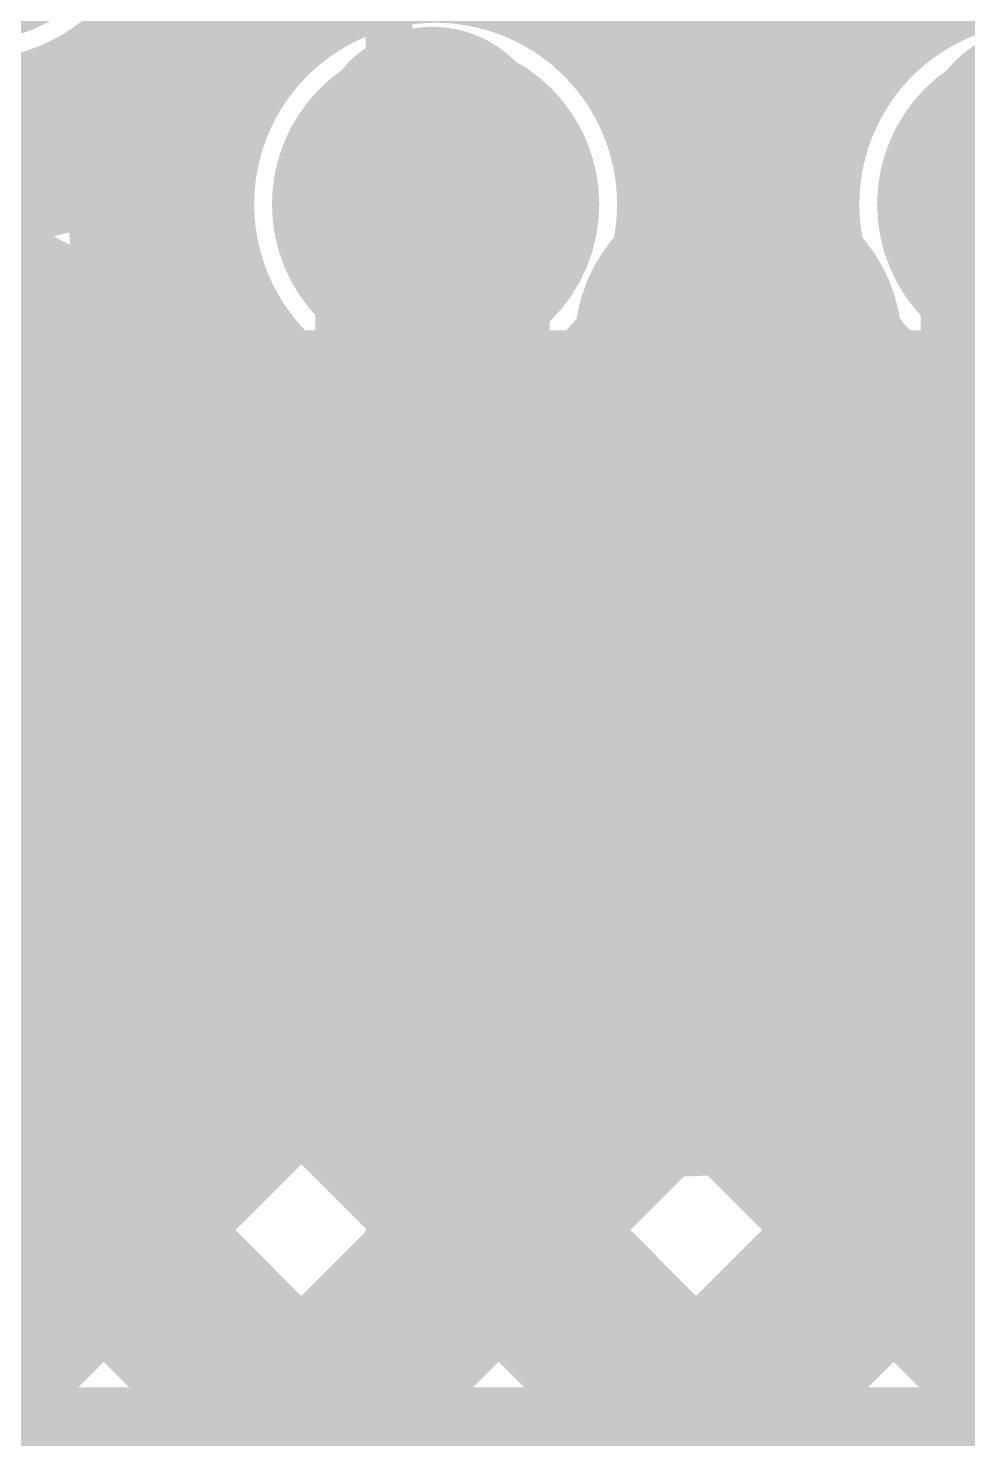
# Model space of a CAD drawing. Header units: millimetres. Extents: x 13 to 259, y -2 to 326.
# Drawn here: x 108.025 to 110.043, y 116.224 to 119.253 of the extents above; entities that cross this region are included whole.
import ezdxf

# ---------------------------------------------------------------- set-up
doc = ezdxf.new("R2010")
doc.units = ezdxf.units.MM
for name, color, linetype in [('BottomLayer', 5, 'Continuous'), ('BottomSolder', 6, 'Continuous'), ('ConnectLayer', 7, 'Continuous'), ('DrillDrawing', 1, 'Continuous'), ('Mechanical13', 56, 'Continuous'), ('Mechanical14', 56, 'Continuous'), ('Mechanical15', 56, 'Continuous'), ('Mechanical2', 216, 'Continuous'), ('MidLayer1', 16, 'Continuous'), ('MidLayer2', 76, 'Continuous'), ('MidLayer3', 90, 'Continuous'), ('MidLayer4', 156, 'Continuous'), ('MidLayer5', 130, 'Continuous'), ('MidLayer6', 216, 'Continuous'), ('MultiLayer', 9, 'Continuous'), ('TopLayer', 1, 'Continuous'), ('TopOverlay', 2, 'Continuous'), ('TopPaste', 8, 'Continuous'), ('TopSolder', 216, 'Continuous')]:
    doc.layers.add(name, color=color, linetype=linetype)

# ---------------------------------------------------------------- blocks, each defined once
blk = doc.blocks.new('CP_16_4_L_62')
at = {"layer": 'Mechanical13', "const_width": 0.1}
blk.add_lwpolyline([(-2, -2), (2, -2)], dxfattribs=at)
at = {"layer": 'Mechanical15', "const_width": 0.05}
blk.add_lwpolyline([(-2.35, -2.35), (2.35, -2.35)], dxfattribs=at)
at = {"layer": 'TopLayer', "const_width": 0.3}
for points in [[(-0.975, -1.55), (-0.975, -2.1)], [(-0.325, -1.55), (-0.325, -2.1)]]:
    blk.add_lwpolyline(points, dxfattribs=at)
at = {"layer": 'TopLayer', "const_width": 0.15}
for points in [[(-1.05, -1.55, 1), (-0.9, -1.55, 1)], [(-0.4, -1.55, 1), (-0.25, -1.55, 1)], [(-1.05, -2.1, 1), (-0.9, -2.1, 1)], [(-0.4, -2.1, 1), (-0.25, -2.1, 1)]]:
    blk.add_lwpolyline(points, format="xyb", close=True, dxfattribs=at)
at = {"layer": 'TopOverlay', "const_width": 0.2}
blk.add_lwpolyline([(-2.15, -2.15), (-1.525, -2.15)], dxfattribs=at)
at = {"layer": 'TopOverlay', "const_width": 0.1}
blk.add_lwpolyline([(-1.575, -2.15, 1), (-1.475, -2.15, 1)], format="xyb", close=True, dxfattribs=at)
at = {"layer": 'TopPaste', "const_width": 0.3}
for points in [[(-0.975, -1.55), (-0.975, -2.1)], [(-0.325, -1.55), (-0.325, -2.1)]]:
    blk.add_lwpolyline(points, dxfattribs=at)
at = {"layer": 'TopPaste', "const_width": 0.15}
for points in [[(-1.05, -1.55, 1), (-0.9, -1.55, 1)], [(-0.4, -1.55, 1), (-0.25, -1.55, 1)], [(-1.05, -2.1, 1), (-0.9, -2.1, 1)], [(-0.4, -2.1, 1), (-0.25, -2.1, 1)]]:
    blk.add_lwpolyline(points, format="xyb", close=True, dxfattribs=at)
at = {"layer": 'TopSolder', "const_width": 0.5032}
for points in [[(-0.975, -1.55), (-0.975, -2.1)], [(-0.325, -1.55), (-0.325, -2.1)], [(0.325, -1.55), (0.325, -2.1)]]:
    blk.add_lwpolyline(points, dxfattribs=at)
at = {"layer": 'TopSolder', "const_width": 0.2516}
for points in [[(-1.1008, -1.55, 1), (-0.8492, -1.55, 1)], [(-0.4508, -1.55, 1), (-0.1992, -1.55, 1)], [(0.1992, -1.55, 1), (0.4508, -1.55, 1)], [(-1.1008, -2.1, 1), (-0.8492, -2.1, 1)], [(-0.4508, -2.1, 1), (-0.1992, -2.1, 1)], [(0.1992, -2.1, 1), (0.4508, -2.1, 1)]]:
    blk.add_lwpolyline(points, format="xyb", close=True, dxfattribs=at)
blk = doc.blocks.new('RESC1005X40N_67')
at = {"layer": 'Mechanical14', "const_width": 0.1}
for points in [[(0.5, 0.25), (-0.5, 0.25)], [(-0.5, 0.25), (-0.5, -0.25)], [(0.5, 0.25), (0.5, -0.25)], [(0.5, -0.25), (-0.5, -0.25)]]:
    blk.add_lwpolyline(points, dxfattribs=at)
at = {"layer": 'Mechanical14', "const_width": 0.05}
for points in [[(-0.525, 0.25, 1), (-0.475, 0.25, 1)], [(-0.525, 0.25, 1), (-0.475, 0.25, 1)], [(0.475, 0.25, 1), (0.525, 0.25, 1)], [(0.475, 0.25, 1), (0.525, 0.25, 1)], [(-0.525, -0.25, 1), (-0.475, -0.25, 1)], [(-0.525, -0.25, 1), (-0.475, -0.25, 1)], [(0.475, -0.25, 1), (0.525, -0.25, 1)], [(0.475, -0.25, 1), (0.525, -0.25, 1)]]:
    blk.add_lwpolyline(points, format="xyb", close=True, dxfattribs=at)
at = {"layer": 'Mechanical15', "const_width": 0.05}
for points in [[(0, 0.5), (0, -0.5)], [(0.91, 0.46), (-0.91, 0.46)], [(-0.91, 0.46), (-0.91, -0.46)], [(0.91, 0.46), (0.91, -0.46)], [(0.5, 0), (-0.5, 0)], [(0.91, -0.46), (-0.91, -0.46)]]:
    blk.add_lwpolyline(points, dxfattribs=at)
at = {"layer": 'Mechanical15'}
for points, const_width in [([(-0.0125, 0.5, 1), (0.0125, 0.5, 1)], 0.025), ([(-0.9225, 0.46, 1), (-0.8975, 0.46, 1)], 0.025), ([(-0.9225, 0.46, 1), (-0.8975, 0.46, 1)], 0.025), ([(0.8975, 0.46, 1), (0.9225, 0.46, 1)], 0.025), ([(0.8975, 0.46, 1), (0.9225, 0.46, 1)], 0.025), ([(0.35, 0, 1), (-0.35, 0, 1)], 0.05), ([(-0.5125, 0, 1), (-0.4875, 0, 1)], 0.025), ([(-0.3625, 0, 1), (-0.3375, 0, 1)], 0.025), ([(0.3375, 0, 1), (0.3625, 0, 1)], 0.025), ([(0.4875, 0, 1), (0.5125, 0, 1)], 0.025), ([(-0.9225, -0.46, 1), (-0.8975, -0.46, 1)], 0.025), ([(-0.9225, -0.46, 1), (-0.8975, -0.46, 1)], 0.025), ([(0.8975, -0.46, 1), (0.9225, -0.46, 1)], 0.025), ([(0.8975, -0.46, 1), (0.9225, -0.46, 1)], 0.025), ([(-0.0125, -0.5, 1), (0.0125, -0.5, 1)], 0.025)]:
    blk.add_lwpolyline(points, format="xyb", close=True, dxfattribs=dict(at, const_width=const_width))
at = {"layer": 'TopLayer'}
for points in [[(-0.18, -0.31), (-0.18, 0.31), (-0.76, -0.31), (-0.76, 0.31)], [(0.76, -0.31), (0.76, 0.31), (0.18, -0.31), (0.18, 0.31)]]:
    blk.add_solid(points, dxfattribs=at)
at = {"layer": 'TopPaste'}
for points in [[(-0.18, -0.31), (-0.18, 0.31), (-0.76, -0.31), (-0.76, 0.31)], [(0.76, -0.31), (0.76, 0.31), (0.18, -0.31), (0.18, 0.31)]]:
    blk.add_solid(points, dxfattribs=at)
at = {"layer": 'TopSolder'}
for points in [[(-0.0784, -0.4116), (-0.0784, 0.4116), (-0.8616, -0.4116), (-0.8616, 0.4116)], [(0.8616, -0.4116), (0.8616, 0.4116), (0.0784, -0.4116), (0.0784, 0.4116)]]:
    blk.add_solid(points, dxfattribs=at)
blk = doc.blocks.new('CAPC1005X55N_102')
at = {"layer": 'Mechanical14', "const_width": 0.1}
for points in [[(-0.5249, -0.2749), (-0.5249, 0.2751)], [(-0.5249, 0.2751), (0.5251, 0.2751)], [(0.5251, -0.2749), (0.5251, 0.2751)], [(-0.5249, -0.2749), (0.5251, -0.2749)]]:
    blk.add_lwpolyline(points, dxfattribs=at)
at = {"layer": 'Mechanical14', "const_width": 0.05}
for points in [[(-0.5499, 0.2751, 1), (-0.5, 0.2751, 1)], [(-0.5499, 0.2751, 1), (-0.5, 0.2751, 1)], [(0.5001, 0.2751, 1), (0.55, 0.2751, 1)], [(0.5001, 0.2751, 1), (0.55, 0.2751, 1)], [(-0.5499, -0.2749, 1), (-0.5, -0.2749, 1)], [(-0.5499, -0.2749, 1), (-0.5, -0.2749, 1)], [(0.5001, -0.2749, 1), (0.55, -0.2749, 1)], [(0.5001, -0.2749, 1), (0.55, -0.2749, 1)]]:
    blk.add_lwpolyline(points, format="xyb", close=True, dxfattribs=at)
at = {"layer": 'Mechanical15', "const_width": 0.05}
for points in [[(0, -0.5), (0, 0.5)], [(-0.91, -0.46), (-0.91, 0.46)], [(-0.91, 0.46), (0.91, 0.46)], [(0.91, -0.46), (0.91, 0.46)], [(-0.5, 0), (0.5, 0)], [(-0.91, -0.46), (0.91, -0.46)]]:
    blk.add_lwpolyline(points, dxfattribs=at)
at = {"layer": 'Mechanical15', "const_width": 0.025}
for points in [[(-0.0125, 0.5, 1), (0.0125, 0.5, 1)], [(-0.9225, 0.46, 1), (-0.8975, 0.46, 1)], [(-0.9225, 0.46, 1), (-0.8975, 0.46, 1)], [(0.8975, 0.46, 1), (0.9225, 0.46, 1)], [(0.8975, 0.46, 1), (0.9225, 0.46, 1)], [(-0.5125, 0, 1), (-0.4875, 0, 1)], [(0.4875, 0, 1), (0.5125, 0, 1)], [(-0.9225, -0.46, 1), (-0.8975, -0.46, 1)], [(-0.9225, -0.46, 1), (-0.8975, -0.46, 1)], [(0.8975, -0.46, 1), (0.9225, -0.46, 1)], [(0.8975, -0.46, 1), (0.9225, -0.46, 1)], [(-0.0125, -0.5, 1), (0.0125, -0.5, 1)]]:
    blk.add_lwpolyline(points, format="xyb", close=True, dxfattribs=at)
at = {"layer": 'TopLayer'}
for points in [[(-0.76, -0.31), (-0.14, -0.31), (-0.76, 0.31), (-0.14, 0.31)], [(0.14, -0.31), (0.76, -0.31), (0.14, 0.31), (0.76, 0.31)]]:
    blk.add_solid(points, dxfattribs=at)
at = {"layer": 'TopPaste'}
for points in [[(-0.76, -0.31), (-0.14, -0.31), (-0.76, 0.31), (-0.14, 0.31)], [(0.14, -0.31), (0.76, -0.31), (0.14, 0.31), (0.76, 0.31)]]:
    blk.add_solid(points, dxfattribs=at)
at = {"layer": 'TopSolder'}
for points in [[(-0.8616, -0.4116), (-0.0384, -0.4116), (-0.8616, 0.4116), (-0.0384, 0.4116)], [(0.0384, -0.4116), (0.8616, -0.4116), (0.0384, 0.4116), (0.8616, 0.4116)]]:
    blk.add_solid(points, dxfattribs=at)

msp = doc.modelspace()

# ---------------------------------------------------------------- linework, layer by layer
at = {"layer": 'BottomLayer', "const_width": 0.25}
for points in [[(108.775, 118.875, 1), (109.025, 118.875, 1)], [(110.075, 118.875, 1), (110.325, 118.875, 1)], [(109.425, 118.575, 1), (109.675, 118.575, 1)], [(109.3154, 117.5774, 1), (109.5654, 117.5774, 1)], [(108.1598, 117.552, 1), (108.4098, 117.552, 1)]]:
    msp.add_lwpolyline(points, format="xyb", close=True, dxfattribs=at)
at = {"layer": 'BottomSolder', "const_width": 0.3516}
for points in [[(107.7242, 119.575, 1), (108.0758, 119.575, 1)], [(108.7242, 118.875, 1), (109.0758, 118.875, 1)], [(110.0242, 118.875, 1), (110.3758, 118.875, 1)], [(109.3742, 118.575, 1), (109.7258, 118.575, 1)], [(109.2646, 117.5774, 1), (109.6162, 117.5774, 1)], [(110.1646, 117.5774, 1), (110.5162, 117.5774, 1)], [(108.109, 117.552, 1), (108.4606, 117.552, 1)]]:
    msp.add_lwpolyline(points, format="xyb", close=True, dxfattribs=at)
at = {"layer": 'ConnectLayer', "const_width": 0.4}
for points in [[(102.1676, 124.3889), (108.4336, 118.1229)], [(101.9336, 122.0773), (109.2833, 114.7277)], [(109.2005, 119.3828), (111.2652, 121.4475)], [(109.2005, 119.3828), (111.1142, 121.2966)], [(109.2005, 119.3828), (110.5738, 120.7561)], [(108.7824, 120.3198), (109.7966, 119.3055)], [(108.7824, 120.3198), (109.7966, 119.3055)], [(109.1733, 119.9288), (109.7966, 119.3055)], [(108.7303, 119.4401), (109.0791, 119.7888)], [(109.6104, 119.4917), (109.7966, 119.3055)], [(107.2476, 119.3089), (108.4336, 118.1229)], [(108.2808, 119.1243), (108.3411, 119.064)], [(108.2808, 119.1243), (108.3411, 119.064)], [(108.2808, 119.1243), (108.3411, 119.064)], [(108.25, 119.1), (108.3546, 119.1)], [(107.5066, 119.05), (108.4336, 118.1229)], [(106.9996, 118.0304), (107.9569, 118.9878)], [(106.9996, 118.0304), (107.9569, 118.9878)], [(107.7904, 118.8213), (107.9569, 118.9878)], [(109.4876, 118.8214), (109.6146, 118.9484)], [(109.4876, 118.8214), (109.6146, 118.9484)], [(109.4876, 118.8214), (109.6146, 118.9484)], [(102.0897, 108.0294), (112.8656, 118.8053)], [(102.0897, 108.0294), (112.8374, 118.7771)], [(107.7859, 118.7707), (108.3336, 118.223)], [(109.4811, 118.7725), (109.7161, 118.5375)], [(109.4811, 118.7725), (109.7161, 118.5375)], [(109.4811, 118.7725), (109.7161, 118.5375)], [(107.7743, 117.9566), (108.3923, 118.5746)], [(107.7743, 117.9566), (108.3923, 118.5746)], [(107.7743, 117.9566), (108.3923, 118.5746)], [(104.2061, 114.3884), (108.3782, 118.5605)], [(108.25, 118.56), (108.3546, 118.56)], [(106.3739, 118.4856), (112.0534, 112.8061)], [(108.46, 118.3495), (108.46, 118.4819)], [(109.34, 118.1672), (109.34, 118.4819)], [(109.76, 118.175), (109.76, 118.4819)], [(109.8626, 118.3911), (110.1264, 118.1272)], [(109.8626, 118.3911), (110.1264, 118.1272)], [(108.2517, 118.1411), (108.46, 118.3495)], [(108.8214, 117.3067), (109.8886, 118.3739)], [(108.8214, 117.3067), (109.8886, 118.3739)], [(109.089, 118.3161), (109.7549, 117.6502)], [(109.089, 118.3161), (109.7549, 117.6502)], [(108.6674, 118.0012), (108.9536, 118.2875)], [(108.6674, 118.0012), (108.9536, 118.2875)], [(108.6674, 118.0012), (108.9536, 118.2874)], [(108.9876, 117.4729), (109.76, 118.2453)], [(110.0265, 118.2271), (110.1264, 118.1272)], [(105.9497, 118.0613), (109.2833, 114.7277)], [(109.3302, 118.0749), (109.7549, 117.6502)], [(105.9749, 118.0361), (109.2833, 114.7277)], [(108.8739, 117.5188), (109.2112, 117.8561)], [(108.8558, 117.7008), (112.025, 114.5316)], [(108.8558, 117.7008), (111.56, 114.9965)], [(108.9558, 117.6007), (109.0837, 117.4729)], [(108.8695, 117.4729), (109.7598, 117.4729)], [(101.4295, 109.0662), (109.7744, 117.4111)], [(101.4295, 109.0662), (109.7744, 117.4111)], [(108.8214, 117.3067), (108.8872, 117.3725)], [(101.1011, 110.4349), (107.8357, 117.1695)], [(101.1011, 110.4349), (107.8357, 117.1695)], [(104.3033, 113.6371), (107.8357, 117.1695)], [(107.5053, 113.445), (111.214, 117.1537)], [(107.7429, 117.1166), (114.5453, 110.3142)], [(107.7429, 117.1166), (114.5453, 110.3142)], [(108.6326, 117.0754), (118.4833, 107.2248)], [(108.6326, 117.0754), (111.56, 114.148)], [(108.6326, 117.0754), (112.1839, 113.5241)], [(101.7983, 110.2836), (108.5301, 117.0154)], [(101.7983, 110.2836), (108.5301, 117.0154)], [(101.8174, 108.6056), (110.2131, 117.0013)], [(101.8174, 108.6056), (110.2131, 117.0013)], [(104.145, 112.6303), (108.5301, 117.0154)], [(104.1822, 111.8189), (109.3566, 116.9934)], [(107.2026, 113.9908), (110.2131, 117.0013)], [(109.5574, 116.9991), (110.4348, 116.1218)]]:
    msp.add_lwpolyline(points, dxfattribs=at)
for points in [[(109.8684, 119.7909, -1.533439), (109.1049, 120.5544)], [(108.49, 119.575, -1.769757), (107.6242, 120.0966)], [(108.49, 119.575, -0.858477), (107.3371, 119.3984)], [(108.49, 119.575, -0.23832), (108.25, 119.1)], [(108.3546, 119.1, -0.635279), (109.4216, 119.1509)], [(108.7303, 119.4401, -0.5025), (109.49, 118.875)], [(109.76, 118.4819, -1.451958), (110.79, 118.875)], [(109.6785, 119.1509, -0.268853), (110.1802, 119.4647)], [(108.46, 118.4819, -0.34433), (108.4122, 119.2069)], [(108.3517, 119.1954, -0.270952), (107.7906, 118.9952)], [(109.4216, 119.1509, -0.110183), (109.6785, 119.1509)], [(108.25, 118.56, -0.368189), (107.7169, 119.0142)], [(108.25, 118.56, -0.368189), (107.7169, 119.0142)], [(109.49, 118.875, -0.184325), (109.34, 118.4819)], [(109.0285, 118.2992, -0.317819), (108.4, 118.5619)], [(110.7001, 118.5619, -0.317818), (110.0716, 118.2992)], [(109.1868, 118.1101, -0.105648), (109.0285, 118.2992)], [(110.0716, 118.2992, -0.16135), (109.8037, 118.0423)], [(109.34, 118.1672, -0.198912), (109.2112, 117.8561)], [(109.34, 118.1672, -0.198912), (109.2112, 117.8561)], [(109.843, 117.9178, -0.157353), (109.76, 118.175)], [(109.843, 117.9178, -0.157353), (109.76, 118.175)], [(109.8904, 117.959, -0.698284), (110.9304, 117.5774)], [(108.8653, 117.4461, -9.840964), (108.86, 117.6834)], [(107.8148, 117.9087, -0.718623), (108.8748, 117.552)], [(107.8148, 117.9087, -0.718623), (108.8748, 117.552)], [(107.8148, 117.9087, -0.219786), (108.2517, 118.1411)], [(108.86, 117.6834, -0.240964), (109.1868, 118.1101)], [(109.8037, 118.0423, -0.051102), (109.8904, 117.959)], [(109.7598, 117.4729, -0.188698), (109.843, 117.8947)], [(109.4783, 117.5447, -0.614529), (109.3917, 117.5663)], [(110.9304, 117.5774, -0.698284), (109.8904, 117.1958)], [(108.8748, 117.552, -0.718623), (107.8148, 117.1954)], [(108.8748, 117.552, -0.718623), (107.8148, 117.1954)], [(109.8904, 117.1958, -0.617855), (108.8653, 117.4461)]]:
    msp.add_lwpolyline(points, format="xyb", dxfattribs=at)
at = {"layer": 'ConnectLayer'}
for points, const_width in [([(109.49, 118.875, 1), (108.31, 118.875, 1)], 0.4), ([(109.49, 118.875, 1), (108.31, 118.875, 1)], 0.4), ([(108.6303, 119.4401, 1), (108.8303, 119.4401, 1)], 0.2), ([(108.6303, 119.4401, 1), (108.8303, 119.4401, 1)], 0.2), ([(110.79, 118.875, 1), (109.61, 118.875, 1)], 0.4), ([(110.79, 118.875, 1), (109.61, 118.875, 1)], 0.4), ([(109.1005, 119.3828, 1), (109.3005, 119.3828, 1)], 0.2), ([(109.1005, 119.3828, 1), (109.3005, 119.3828, 1)], 0.2), ([(109.1005, 119.3828, 1), (109.3005, 119.3828, 1)], 0.2), ([(109.6966, 119.3055, 1), (109.8966, 119.3055, 1)], 0.2), ([(109.6966, 119.3055, 1), (109.8966, 119.3055, 1)], 0.2), ([(109.6966, 119.3055, 1), (109.8966, 119.3055, 1)], 0.2), ([(109.6966, 119.3055, 1), (109.8966, 119.3055, 1)], 0.2), ([(108.3122, 119.2069, 1), (108.5122, 119.2069, 1)], 0.2), ([(108.2517, 119.1954, 1), (108.4517, 119.1954, 1)], 0.2), ([(109.3216, 119.1509, 1), (109.5216, 119.1509, 1)], 0.2), ([(109.3216, 119.1509, 1), (109.5216, 119.1509, 1)], 0.2), ([(109.5785, 119.1509, 1), (109.7785, 119.1509, 1)], 0.2), ([(109.5785, 119.1509, 1), (109.7785, 119.1509, 1)], 0.2), ([(108.1808, 119.1243, 1), (108.3808, 119.1243, 1)], 0.2), ([(108.1808, 119.1243, 1), (108.3808, 119.1243, 1)], 0.2), ([(108.1808, 119.1243, 1), (108.3808, 119.1243, 1)], 0.2), ([(108.15, 119.1, 1), (108.35, 119.1, 1)], 0.2), ([(108.15, 119.1, 1), (108.35, 119.1, 1)], 0.2), ([(108.2546, 119.1, 1), (108.4546, 119.1, 1)], 0.2), ([(108.2546, 119.1, 1), (108.4546, 119.1, 1)], 0.2), ([(108.2411, 119.064, 1), (108.4411, 119.064, 1)], 0.2), ([(108.2411, 119.064, 1), (108.4411, 119.064, 1)], 0.2), ([(108.2411, 119.064, 1), (108.4411, 119.064, 1)], 0.2), ([(107.8569, 118.9878, 1), (108.0569, 118.9878, 1)], 0.2), ([(107.8569, 118.9878, 1), (108.0569, 118.9878, 1)], 0.2), ([(107.8569, 118.9878, 1), (108.0569, 118.9878, 1)], 0.2), ([(109.5146, 118.9484, 1), (109.7146, 118.9484, 1)], 0.2), ([(109.5146, 118.9484, 1), (109.7146, 118.9484, 1)], 0.2), ([(109.5146, 118.9484, 1), (109.7146, 118.9484, 1)], 0.2), ([(108.21, 118.875, 1), (108.41, 118.875, 1)], 0.2), ([(108.21, 118.875, 1), (108.41, 118.875, 1)], 0.2), ([(109.39, 118.875, 1), (109.59, 118.875, 1)], 0.2), ([(109.39, 118.875, 1), (109.59, 118.875, 1)], 0.2), ([(109.39, 118.875, 1), (109.59, 118.875, 1)], 0.2), ([(109.39, 118.875, 1), (109.59, 118.875, 1)], 0.2), ([(109.51, 118.875, 1), (109.71, 118.875, 1)], 0.2), ([(109.51, 118.875, 1), (109.71, 118.875, 1)], 0.2), ([(109.3876, 118.8214, 1), (109.5876, 118.8214, 1)], 0.2), ([(109.3876, 118.8214, 1), (109.5876, 118.8214, 1)], 0.2), ([(109.3876, 118.8214, 1), (109.5876, 118.8214, 1)], 0.2), ([(109.3811, 118.7725, 1), (109.5811, 118.7725, 1)], 0.2), ([(109.3811, 118.7725, 1), (109.5811, 118.7725, 1)], 0.2), ([(109.3811, 118.7725, 1), (109.5811, 118.7725, 1)], 0.2), ([(108.2923, 118.5746, 1), (108.4923, 118.5746, 1)], 0.2), ([(108.2923, 118.5746, 1), (108.4923, 118.5746, 1)], 0.2), ([(108.2923, 118.5746, 1), (108.4923, 118.5746, 1)], 0.2), ([(108.3, 118.5619, 1), (108.5, 118.5619, 1)], 0.2), ([(108.15, 118.56, 1), (108.35, 118.56, 1)], 0.2), ([(108.15, 118.56, 1), (108.35, 118.56, 1)], 0.2), ([(108.15, 118.56, 1), (108.35, 118.56, 1)], 0.2), ([(108.2546, 118.56, 1), (108.4546, 118.56, 1)], 0.2), ([(108.2782, 118.5605, 1), (108.4782, 118.5605, 1)], 0.2), ([(109.6161, 118.5375, 1), (109.8161, 118.5375, 1)], 0.2), ([(109.6161, 118.5375, 1), (109.8161, 118.5375, 1)], 0.2), ([(109.6161, 118.5375, 1), (109.8161, 118.5375, 1)], 0.2), ([(108.36, 118.4819, 1), (108.56, 118.4819, 1)], 0.2), ([(108.36, 118.4819, 1), (108.56, 118.4819, 1)], 0.2), ([(109.24, 118.4819, 1), (109.44, 118.4819, 1)], 0.2), ([(109.24, 118.4819, 1), (109.44, 118.4819, 1)], 0.2), ([(109.66, 118.4819, 1), (109.86, 118.4819, 1)], 0.2), ([(109.66, 118.4819, 1), (109.86, 118.4819, 1)], 0.2), ([(109.7626, 118.3911, 1), (109.9626, 118.3911, 1)], 0.2), ([(109.7626, 118.3911, 1), (109.9626, 118.3911, 1)], 0.2), ([(108.36, 118.3495, 1), (108.56, 118.3495, 1)], 0.2), ([(108.36, 118.3495, 1), (108.56, 118.3495, 1)], 0.2), ([(109.7886, 118.3739, 1), (109.9886, 118.3739, 1)], 0.2), ([(109.7886, 118.3739, 1), (109.9886, 118.3739, 1)], 0.2), ([(108.9285, 118.2992, 1), (109.1285, 118.2992, 1)], 0.2), ([(108.9285, 118.2992, 1), (109.1285, 118.2992, 1)], 0.2), ([(108.989, 118.3161, 1), (109.189, 118.3161, 1)], 0.2), ([(108.989, 118.3161, 1), (109.189, 118.3161, 1)], 0.2), ([(109.9716, 118.2992, 1), (110.1716, 118.2992, 1)], 0.2), ([(109.9716, 118.2992, 1), (110.1716, 118.2992, 1)], 0.2), ([(108.8536, 118.2875, 1), (109.0536, 118.2875, 1)], 0.2), ([(108.8536, 118.2875, 1), (109.0536, 118.2875, 1)], 0.2), ([(108.8536, 118.2874, 1), (109.0536, 118.2874, 1)], 0.2), ([(109.66, 118.2453, 1), (109.86, 118.2453, 1)], 0.2), ([(108.2336, 118.223, 1), (108.4336, 118.223, 1)], 0.2), ([(109.9265, 118.2271, 1), (110.1265, 118.2271, 1)], 0.2), ([(109.24, 118.1672, 1), (109.44, 118.1672, 1)], 0.2), ([(109.24, 118.1672, 1), (109.44, 118.1672, 1)], 0.2), ([(109.24, 118.1672, 1), (109.44, 118.1672, 1)], 0.2), ([(110.9304, 117.5774, 1), (109.7504, 117.5774, 1)], 0.4), ([(110.9304, 117.5774, 1), (109.7504, 117.5774, 1)], 0.4), ([(109.66, 118.175, 1), (109.86, 118.175, 1)], 0.2), ([(109.66, 118.175, 1), (109.86, 118.175, 1)], 0.2), ([(109.66, 118.175, 1), (109.86, 118.175, 1)], 0.2), ([(108.1517, 118.1411, 1), (108.3517, 118.1411, 1)], 0.2), ([(108.1517, 118.1411, 1), (108.3517, 118.1411, 1)], 0.2), ([(108.3336, 118.1229, 1), (108.5336, 118.1229, 1)], 0.2), ([(108.3336, 118.1229, 1), (108.5336, 118.1229, 1)], 0.2), ([(108.3336, 118.1229, 1), (108.5336, 118.1229, 1)], 0.2), ([(109.0868, 118.1101, 1), (109.2868, 118.1101, 1)], 0.2), ([(109.0868, 118.1101, 1), (109.2868, 118.1101, 1)], 0.2), ([(110.0264, 118.1272, 1), (110.2264, 118.1272, 1)], 0.2), ([(110.0264, 118.1272, 1), (110.2264, 118.1272, 1)], 0.2), ([(110.0264, 118.1272, 1), (110.2264, 118.1272, 1)], 0.2), ([(109.2302, 118.0749, 1), (109.4302, 118.0749, 1)], 0.2), ([(109.7037, 118.0423, 1), (109.9037, 118.0423, 1)], 0.2), ([(109.7037, 118.0423, 1), (109.9037, 118.0423, 1)], 0.2), ([(108.5674, 118.0012, 1), (108.7674, 118.0012, 1)], 0.2), ([(108.5674, 118.0012, 1), (108.7674, 118.0012, 1)], 0.2), ([(108.5674, 118.0012, 1), (108.7674, 118.0012, 1)], 0.2), ([(109.7904, 117.959, 1), (109.9904, 117.959, 1)], 0.2), ([(109.7904, 117.959, 1), (109.9904, 117.959, 1)], 0.2), ([(109.743, 117.9178, 1), (109.943, 117.9178, 1)], 0.2), ([(109.743, 117.9178, 1), (109.943, 117.9178, 1)], 0.2), ([(109.743, 117.8947, 1), (109.943, 117.8947, 1)], 0.2), ([(109.1112, 117.8561, 1), (109.3112, 117.8561, 1)], 0.2), ([(109.1112, 117.8561, 1), (109.3112, 117.8561, 1)], 0.2), ([(109.1112, 117.8561, 1), (109.3112, 117.8561, 1)], 0.2), ([(108.7558, 117.7008, 1), (108.9558, 117.7008, 1)], 0.2), ([(108.7558, 117.7008, 1), (108.9558, 117.7008, 1)], 0.2), ([(108.76, 117.6834, 1), (108.96, 117.6834, 1)], 0.2), ([(108.76, 117.6834, 1), (108.96, 117.6834, 1)], 0.2), ([(109.6549, 117.6502, 1), (109.8549, 117.6502, 1)], 0.2), ([(109.6549, 117.6502, 1), (109.8549, 117.6502, 1)], 0.2), ([(109.6549, 117.6502, 1), (109.8549, 117.6502, 1)], 0.2), ([(108.8558, 117.6007, 1), (109.0558, 117.6007, 1)], 0.2), ([(109.2917, 117.5663, 1), (109.4917, 117.5663, 1)], 0.2), ([(109.6504, 117.5774, 1), (109.8504, 117.5774, 1)], 0.2), ([(109.6504, 117.5774, 1), (109.8504, 117.5774, 1)], 0.2), ([(108.7748, 117.552, 1), (108.9748, 117.552, 1)], 0.2), ([(108.7748, 117.552, 1), (108.9748, 117.552, 1)], 0.2), ([(108.7748, 117.552, 1), (108.9748, 117.552, 1)], 0.2), ([(108.7748, 117.552, 1), (108.9748, 117.552, 1)], 0.2), ([(109.3783, 117.5447, 1), (109.5783, 117.5447, 1)], 0.2), ([(108.7739, 117.5188, 1), (108.9739, 117.5188, 1)], 0.2), ([(108.7695, 117.4729, 1), (108.9695, 117.4729, 1)], 0.2), ([(108.8876, 117.4729, 1), (109.0876, 117.4729, 1)], 0.2), ([(108.9837, 117.4729, 1), (109.1837, 117.4729, 1)], 0.2), ([(109.6598, 117.4729, 1), (109.8598, 117.4729, 1)], 0.2), ([(109.6598, 117.4729, 1), (109.8598, 117.4729, 1)], 0.2), ([(108.7653, 117.4461, 1), (108.9653, 117.4461, 1)], 0.2), ([(108.7653, 117.4461, 1), (108.9653, 117.4461, 1)], 0.2), ([(109.6744, 117.4111, 1), (109.8744, 117.4111, 1)], 0.2), ([(109.6744, 117.4111, 1), (109.8744, 117.4111, 1)], 0.2), ([(108.7872, 117.3725, 1), (108.9872, 117.3725, 1)], 0.2), ([(108.7214, 117.3067, 1), (108.9214, 117.3067, 1)], 0.2), ([(108.7214, 117.3067, 1), (108.9214, 117.3067, 1)], 0.2), ([(108.7214, 117.3067, 1), (108.9214, 117.3067, 1)], 0.2), ([(107.7357, 117.1695, 1), (107.9357, 117.1695, 1)], 0.2), ([(107.7357, 117.1695, 1), (107.9357, 117.1695, 1)], 0.2), ([(107.7357, 117.1695, 1), (107.9357, 117.1695, 1)], 0.2), ([(109.7904, 117.1958, 1), (109.9904, 117.1958, 1)], 0.2), ([(109.7904, 117.1958, 1), (109.9904, 117.1958, 1)], 0.2), ([(108.5326, 117.0754, 1), (108.7326, 117.0754, 1)], 0.2), ([(108.5326, 117.0754, 1), (108.7326, 117.0754, 1)], 0.2), ([(108.5326, 117.0754, 1), (108.7326, 117.0754, 1)], 0.2), ([(108.4301, 117.0154, 1), (108.6301, 117.0154, 1)], 0.2), ([(108.4301, 117.0154, 1), (108.6301, 117.0154, 1)], 0.2), ([(108.4301, 117.0154, 1), (108.6301, 117.0154, 1)], 0.2), ([(109.2566, 116.9934, 1), (109.4566, 116.9934, 1)], 0.2), ([(109.4574, 116.9991, 1), (109.6574, 116.9991, 1)], 0.2), ([(110.1131, 117.0013, 1), (110.3131, 117.0013, 1)], 0.2), ([(110.1131, 117.0013, 1), (110.3131, 117.0013, 1)], 0.2), ([(110.1131, 117.0013, 1), (110.3131, 117.0013, 1)], 0.2)]:
    msp.add_lwpolyline(points, format="xyb", close=True, dxfattribs=dict(at, const_width=const_width))
at = {"layer": 'DrillDrawing', "const_width": 0.0508}
for points in [[(108.773, 119.002), (108.773, 119.129)], [(108.773, 119.129), (109.027, 119.129)], [(109.027, 119.002), (109.027, 119.129)], [(108.646, 118.748), (108.646, 119.002)], [(108.646, 119.002), (108.773, 119.002)], [(109.027, 119.002), (109.154, 119.002)], [(109.154, 118.748), (109.154, 119.002)], [(109.946, 118.748), (109.946, 119.002)], [(109.946, 119.002), (110.073, 119.002)], [(109.423, 118.702), (109.423, 118.829)], [(109.423, 118.829), (109.677, 118.829)], [(109.677, 118.702), (109.677, 118.829)], [(108.646, 118.748), (108.773, 118.748)], [(108.773, 118.621), (108.773, 118.748)], [(109.027, 118.748), (109.154, 118.748)], [(109.027, 118.621), (109.027, 118.748)], [(109.946, 118.748), (110.073, 118.748)], [(109.296, 118.448), (109.296, 118.702)], [(109.296, 118.702), (109.423, 118.702)], [(109.677, 118.702), (109.804, 118.702)], [(109.804, 118.448), (109.804, 118.702)], [(108.773, 118.621), (109.027, 118.621)], [(109.296, 118.448), (109.423, 118.448)], [(109.423, 118.321), (109.423, 118.448)], [(109.677, 118.448), (109.804, 118.448)], [(109.677, 118.321), (109.677, 118.448)], [(109.423, 118.321), (109.677, 118.321)], [(109.3134, 117.7044), (109.3134, 117.8314)], [(109.3134, 117.8314), (109.5674, 117.8314)], [(109.5674, 117.7044), (109.5674, 117.8314)], [(108.1578, 117.679), (108.1578, 117.806)], [(108.1578, 117.806), (108.4118, 117.806)], [(108.4118, 117.679), (108.4118, 117.806)], [(108.0308, 117.425), (108.0308, 117.679)], [(108.0308, 117.679), (108.1578, 117.679)], [(108.4118, 117.679), (108.5388, 117.679)], [(108.5388, 117.425), (108.5388, 117.679)], [(109.1864, 117.4504), (109.1864, 117.7044)], [(109.1864, 117.7044), (109.3134, 117.7044)], [(109.5674, 117.7044), (109.6944, 117.7044)], [(109.6944, 117.4504), (109.6944, 117.7044)], [(109.1864, 117.4504), (109.3134, 117.4504)], [(109.3134, 117.3234), (109.3134, 117.4504)], [(109.5674, 117.4504), (109.6944, 117.4504)], [(109.5674, 117.3234), (109.5674, 117.4504)], [(108.0308, 117.425), (108.1578, 117.425)], [(108.1578, 117.298), (108.1578, 117.425)], [(108.4118, 117.425), (108.5388, 117.425)], [(108.4118, 117.298), (108.4118, 117.425)], [(109.3134, 117.3234), (109.5674, 117.3234)], [(108.1578, 117.298), (108.4118, 117.298)]]:
    msp.add_lwpolyline(points, dxfattribs=at)
at = {"layer": 'DrillDrawing', "const_width": 0.0254}
for points in [[(108.7603, 119.129, 1), (108.7857, 119.129, 1)], [(108.7603, 119.129, 1), (108.7857, 119.129, 1)], [(109.0143, 119.129, 1), (109.0397, 119.129, 1)], [(109.0143, 119.129, 1), (109.0397, 119.129, 1)], [(108.6333, 119.002, 1), (108.6587, 119.002, 1)], [(108.6333, 119.002, 1), (108.6587, 119.002, 1)], [(108.7603, 119.002, 1), (108.7857, 119.002, 1)], [(108.7603, 119.002, 1), (108.7857, 119.002, 1)], [(109.0143, 119.002, 1), (109.0397, 119.002, 1)], [(109.0143, 119.002, 1), (109.0397, 119.002, 1)], [(109.1413, 119.002, 1), (109.1667, 119.002, 1)], [(109.1413, 119.002, 1), (109.1667, 119.002, 1)], [(109.9333, 119.002, 1), (109.9587, 119.002, 1)], [(109.9333, 119.002, 1), (109.9587, 119.002, 1)], [(109.4103, 118.829, 1), (109.4357, 118.829, 1)], [(109.4103, 118.829, 1), (109.4357, 118.829, 1)], [(109.6643, 118.829, 1), (109.6897, 118.829, 1)], [(109.6643, 118.829, 1), (109.6897, 118.829, 1)], [(108.6333, 118.748, 1), (108.6587, 118.748, 1)], [(108.6333, 118.748, 1), (108.6587, 118.748, 1)], [(108.7603, 118.748, 1), (108.7857, 118.748, 1)], [(108.7603, 118.748, 1), (108.7857, 118.748, 1)], [(109.0143, 118.748, 1), (109.0397, 118.748, 1)], [(109.0143, 118.748, 1), (109.0397, 118.748, 1)], [(109.1413, 118.748, 1), (109.1667, 118.748, 1)], [(109.1413, 118.748, 1), (109.1667, 118.748, 1)], [(109.9333, 118.748, 1), (109.9587, 118.748, 1)], [(109.9333, 118.748, 1), (109.9587, 118.748, 1)], [(109.2833, 118.702, 1), (109.3087, 118.702, 1)], [(109.2833, 118.702, 1), (109.3087, 118.702, 1)], [(109.4103, 118.702, 1), (109.4357, 118.702, 1)], [(109.4103, 118.702, 1), (109.4357, 118.702, 1)], [(109.6643, 118.702, 1), (109.6897, 118.702, 1)], [(109.6643, 118.702, 1), (109.6897, 118.702, 1)], [(109.7913, 118.702, 1), (109.8167, 118.702, 1)], [(109.7913, 118.702, 1), (109.8167, 118.702, 1)], [(108.7603, 118.621, 1), (108.7857, 118.621, 1)], [(108.7603, 118.621, 1), (108.7857, 118.621, 1)], [(109.0143, 118.621, 1), (109.0397, 118.621, 1)], [(109.0143, 118.621, 1), (109.0397, 118.621, 1)], [(109.2833, 118.448, 1), (109.3087, 118.448, 1)], [(109.2833, 118.448, 1), (109.3087, 118.448, 1)], [(109.4103, 118.448, 1), (109.4357, 118.448, 1)], [(109.4103, 118.448, 1), (109.4357, 118.448, 1)], [(109.6643, 118.448, 1), (109.6897, 118.448, 1)], [(109.6643, 118.448, 1), (109.6897, 118.448, 1)], [(109.7913, 118.448, 1), (109.8167, 118.448, 1)], [(109.7913, 118.448, 1), (109.8167, 118.448, 1)], [(109.4103, 118.321, 1), (109.4357, 118.321, 1)], [(109.4103, 118.321, 1), (109.4357, 118.321, 1)], [(109.6643, 118.321, 1), (109.6897, 118.321, 1)], [(109.6643, 118.321, 1), (109.6897, 118.321, 1)], [(109.3007, 117.8314, 1), (109.3261, 117.8314, 1)], [(109.3007, 117.8314, 1), (109.3261, 117.8314, 1)], [(109.5547, 117.8314, 1), (109.5801, 117.8314, 1)], [(109.5547, 117.8314, 1), (109.5801, 117.8314, 1)], [(108.1451, 117.806, 1), (108.1705, 117.806, 1)], [(108.1451, 117.806, 1), (108.1705, 117.806, 1)], [(108.3991, 117.806, 1), (108.4245, 117.806, 1)], [(108.3991, 117.806, 1), (108.4245, 117.806, 1)], [(108.0181, 117.679, 1), (108.0435, 117.679, 1)], [(108.0181, 117.679, 1), (108.0435, 117.679, 1)], [(108.1451, 117.679, 1), (108.1705, 117.679, 1)], [(108.1451, 117.679, 1), (108.1705, 117.679, 1)], [(108.3991, 117.679, 1), (108.4245, 117.679, 1)], [(108.3991, 117.679, 1), (108.4245, 117.679, 1)], [(108.5261, 117.679, 1), (108.5515, 117.679, 1)], [(108.5261, 117.679, 1), (108.5515, 117.679, 1)], [(109.1737, 117.7044, 1), (109.1991, 117.7044, 1)], [(109.1737, 117.7044, 1), (109.1991, 117.7044, 1)], [(109.3007, 117.7044, 1), (109.3261, 117.7044, 1)], [(109.3007, 117.7044, 1), (109.3261, 117.7044, 1)], [(109.5547, 117.7044, 1), (109.5801, 117.7044, 1)], [(109.5547, 117.7044, 1), (109.5801, 117.7044, 1)], [(109.6817, 117.7044, 1), (109.7071, 117.7044, 1)], [(109.6817, 117.7044, 1), (109.7071, 117.7044, 1)], [(109.1737, 117.4504, 1), (109.1991, 117.4504, 1)], [(109.1737, 117.4504, 1), (109.1991, 117.4504, 1)], [(109.3007, 117.4504, 1), (109.3261, 117.4504, 1)], [(109.3007, 117.4504, 1), (109.3261, 117.4504, 1)], [(109.5547, 117.4504, 1), (109.5801, 117.4504, 1)], [(109.5547, 117.4504, 1), (109.5801, 117.4504, 1)], [(109.6817, 117.4504, 1), (109.7071, 117.4504, 1)], [(109.6817, 117.4504, 1), (109.7071, 117.4504, 1)], [(108.0181, 117.425, 1), (108.0435, 117.425, 1)], [(108.0181, 117.425, 1), (108.0435, 117.425, 1)], [(108.1451, 117.425, 1), (108.1705, 117.425, 1)], [(108.1451, 117.425, 1), (108.1705, 117.425, 1)], [(108.3991, 117.425, 1), (108.4245, 117.425, 1)], [(108.3991, 117.425, 1), (108.4245, 117.425, 1)], [(108.5261, 117.425, 1), (108.5515, 117.425, 1)], [(108.5261, 117.425, 1), (108.5515, 117.425, 1)], [(109.3007, 117.3234, 1), (109.3261, 117.3234, 1)], [(109.3007, 117.3234, 1), (109.3261, 117.3234, 1)], [(109.5547, 117.3234, 1), (109.5801, 117.3234, 1)], [(109.5547, 117.3234, 1), (109.5801, 117.3234, 1)], [(108.1451, 117.298, 1), (108.1705, 117.298, 1)], [(108.1451, 117.298, 1), (108.1705, 117.298, 1)], [(108.3991, 117.298, 1), (108.4245, 117.298, 1)], [(108.3991, 117.298, 1), (108.4245, 117.298, 1)]]:
    msp.add_lwpolyline(points, format="xyb", close=True, dxfattribs=at)
at = {"layer": 'Mechanical2', "const_width": 0.1}
msp.add_lwpolyline([(108.8, 74.825), (108.8, 128.725)], dxfattribs=at)
at = {"layer": 'MidLayer1', "const_width": 0.25}
for points in [[(108.775, 118.875, 1), (109.025, 118.875, 1)], [(110.075, 118.875, 1), (110.325, 118.875, 1)], [(109.425, 118.575, 1), (109.675, 118.575, 1)], [(109.3154, 117.5774, 1), (109.5654, 117.5774, 1)], [(108.1598, 117.552, 1), (108.4098, 117.552, 1)]]:
    msp.add_lwpolyline(points, format="xyb", close=True, dxfattribs=at)
at = {"layer": 'MidLayer2', "const_width": 0.25}
for points in [[(108.775, 118.875, 1), (109.025, 118.875, 1)], [(110.075, 118.875, 1), (110.325, 118.875, 1)], [(109.425, 118.575, 1), (109.675, 118.575, 1)], [(109.3154, 117.5774, 1), (109.5654, 117.5774, 1)], [(108.1598, 117.552, 1), (108.4098, 117.552, 1)]]:
    msp.add_lwpolyline(points, format="xyb", close=True, dxfattribs=at)
at = {"layer": 'MidLayer3'}
for points, const_width in [([(108.775, 118.875, 1), (109.025, 118.875, 1)], 0.25), ([(110.075, 118.875, 1), (110.325, 118.875, 1)], 0.25), ([(108.85, 118.875, 1), (108.95, 118.875, 1)], 0.1), ([(109.425, 118.575, 1), (109.675, 118.575, 1)], 0.25), ([(108.85, 118.1672, 1), (108.95, 118.1672, 1)], 0.1), ([(108.85, 118.1672, 1), (108.95, 118.1672, 1)], 0.1), ([(109.3154, 117.5774, 1), (109.5654, 117.5774, 1)], 0.25), ([(108.1598, 117.552, 1), (108.4098, 117.552, 1)], 0.25), ([(108.2348, 117.552, 1), (108.3348, 117.552, 1)], 0.1)]:
    msp.add_lwpolyline(points, format="xyb", close=True, dxfattribs=dict(at, const_width=const_width))
at = {"layer": 'MidLayer3', "const_width": 0.2}
for points in [[(108.9, 118.1672), (108.9, 118.875)], [(108.2848, 117.552), (108.9, 118.1672)], [(107.171, 117.0329), (113.6364, 117.0329)], [(103.995, 116.2346), (113.4748, 116.2346)]]:
    msp.add_lwpolyline(points, dxfattribs=at)
at = {"layer": 'MidLayer4', "const_width": 0.25}
for points in [[(108.775, 118.875, 1), (109.025, 118.875, 1)], [(110.075, 118.875, 1), (110.325, 118.875, 1)], [(109.425, 118.575, 1), (109.675, 118.575, 1)], [(109.3154, 117.5774, 1), (109.5654, 117.5774, 1)], [(108.1598, 117.552, 1), (108.4098, 117.552, 1)]]:
    msp.add_lwpolyline(points, format="xyb", close=True, dxfattribs=at)
at = {"layer": 'MidLayer4', "const_width": 0.2}
msp.add_lwpolyline([(103.913, 117.062), (119.987, 117.062)], dxfattribs=at)
at = {"layer": 'MidLayer5', "const_width": 0.25}
for points in [[(108.775, 118.875, 1), (109.025, 118.875, 1)], [(110.075, 118.875, 1), (110.325, 118.875, 1)], [(109.425, 118.575, 1), (109.675, 118.575, 1)], [(109.3154, 117.5774, 1), (109.5654, 117.5774, 1)], [(108.1598, 117.552, 1), (108.4098, 117.552, 1)]]:
    msp.add_lwpolyline(points, format="xyb", close=True, dxfattribs=at)
at = {"layer": 'MidLayer6', "const_width": 0.25}
for points in [[(108.775, 118.875, 1), (109.025, 118.875, 1)], [(110.075, 118.875, 1), (110.325, 118.875, 1)], [(109.425, 118.575, 1), (109.675, 118.575, 1)], [(109.3154, 117.5774, 1), (109.5654, 117.5774, 1)], [(108.1598, 117.552, 1), (108.4098, 117.552, 1)]]:
    msp.add_lwpolyline(points, format="xyb", close=True, dxfattribs=at)
at = {"layer": 'MultiLayer', "const_width": 0.25}
for points in [[(108.775, 118.875, 1), (109.025, 118.875, 1)], [(110.075, 118.875, 1), (110.325, 118.875, 1)], [(109.425, 118.575, 1), (109.675, 118.575, 1)], [(109.3154, 117.5774, 1), (109.5654, 117.5774, 1)], [(108.1598, 117.552, 1), (108.4098, 117.552, 1)]]:
    msp.add_lwpolyline(points, format="xyb", close=True, dxfattribs=at)
at = {"layer": 'TopLayer', "const_width": 0.25}
for points in [[(108.775, 118.875, 1), (109.025, 118.875, 1)], [(110.075, 118.875, 1), (110.325, 118.875, 1)], [(109.425, 118.575, 1), (109.675, 118.575, 1)], [(109.3154, 117.5774, 1), (109.5654, 117.5774, 1)], [(108.1598, 117.552, 1), (108.4098, 117.552, 1)]]:
    msp.add_lwpolyline(points, format="xyb", close=True, dxfattribs=at)
at = {"layer": 'TopSolder', "const_width": 0.3516}
for points in [[(107.7242, 119.575, 1), (108.0758, 119.575, 1)], [(108.7242, 118.875, 1), (109.0758, 118.875, 1)], [(110.0242, 118.875, 1), (110.3758, 118.875, 1)], [(109.3742, 118.575, 1), (109.7258, 118.575, 1)], [(109.2646, 117.5774, 1), (109.6162, 117.5774, 1)], [(110.1646, 117.5774, 1), (110.5162, 117.5774, 1)], [(108.109, 117.552, 1), (108.4606, 117.552, 1)]]:
    msp.add_lwpolyline(points, format="xyb", close=True, dxfattribs=at)

# ---------------------------------------------------------------- block references
for name, p, rotation in [('CP_16_4_L_62', (109.8684, 120.5544), 360), ('CAPC1005X55N_102', (109.8904, 117.5774), 360), ('RESC1005X40N_67', (107.8148, 117.552), 180)]:
    msp.add_blockref(name, p, dxfattribs=dict(rotation=rotation))

doc.saveas('drawing.dxf')
